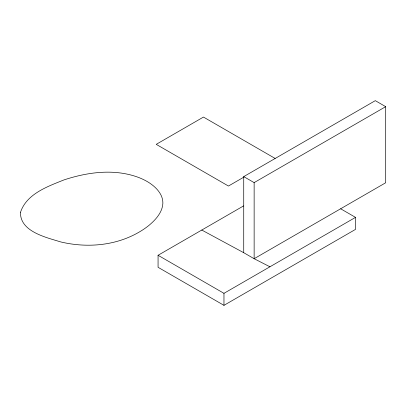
<?xml version="1.0" encoding="UTF-8"?>
<svg xmlns="http://www.w3.org/2000/svg" width="406" height="406" viewBox="0 0 406 406"><rect width="100%" height="100%" fill="white"/><g stroke="black" fill="none" stroke-linecap="round" stroke-linejoin="round"><path stroke-width="0.61" d="M243.732 252.705L243.732 176.615L375.296 100.658L385.7 106.661L385.7 182.756L254.136 258.713L243.732 252.705L201.782 230.045M243.818 177.158L228.441 186.039L156.224 144.348L203.467 117.07L275.136 158.447M243.732 176.615L254.136 182.619L385.7 106.661M340.7 208.811L355.524 217.372L355.524 229.385L223.965 305.342L158.066 267.3L158.066 255.283L243.58 205.908M158.066 255.283L223.965 293.33L355.524 217.372M269.929 266.788L254.136 258.713L254.136 182.619M223.965 293.33L223.965 305.342M20.488 212.333C19.904 231.704 46.431 237.459 60.783 241.946C86.442 248.036 114.553 245.924 137.791 232.866A92.258 53.267 0 0 0 149.652 224.802C155.96 219.367 162.202 212.409 162.842 203.71A50.618 29.222 0 0 0 161.03 195.159C158.518 190.094 154.26 186.146 149.616 183.035A56.267 32.485 0 0 0 138.923 177.579C114.817 168.419 87.884 172.017 63.955 179.924C47.532 186.516 26.517 193.901 20.488 212.333"/></g></svg>
